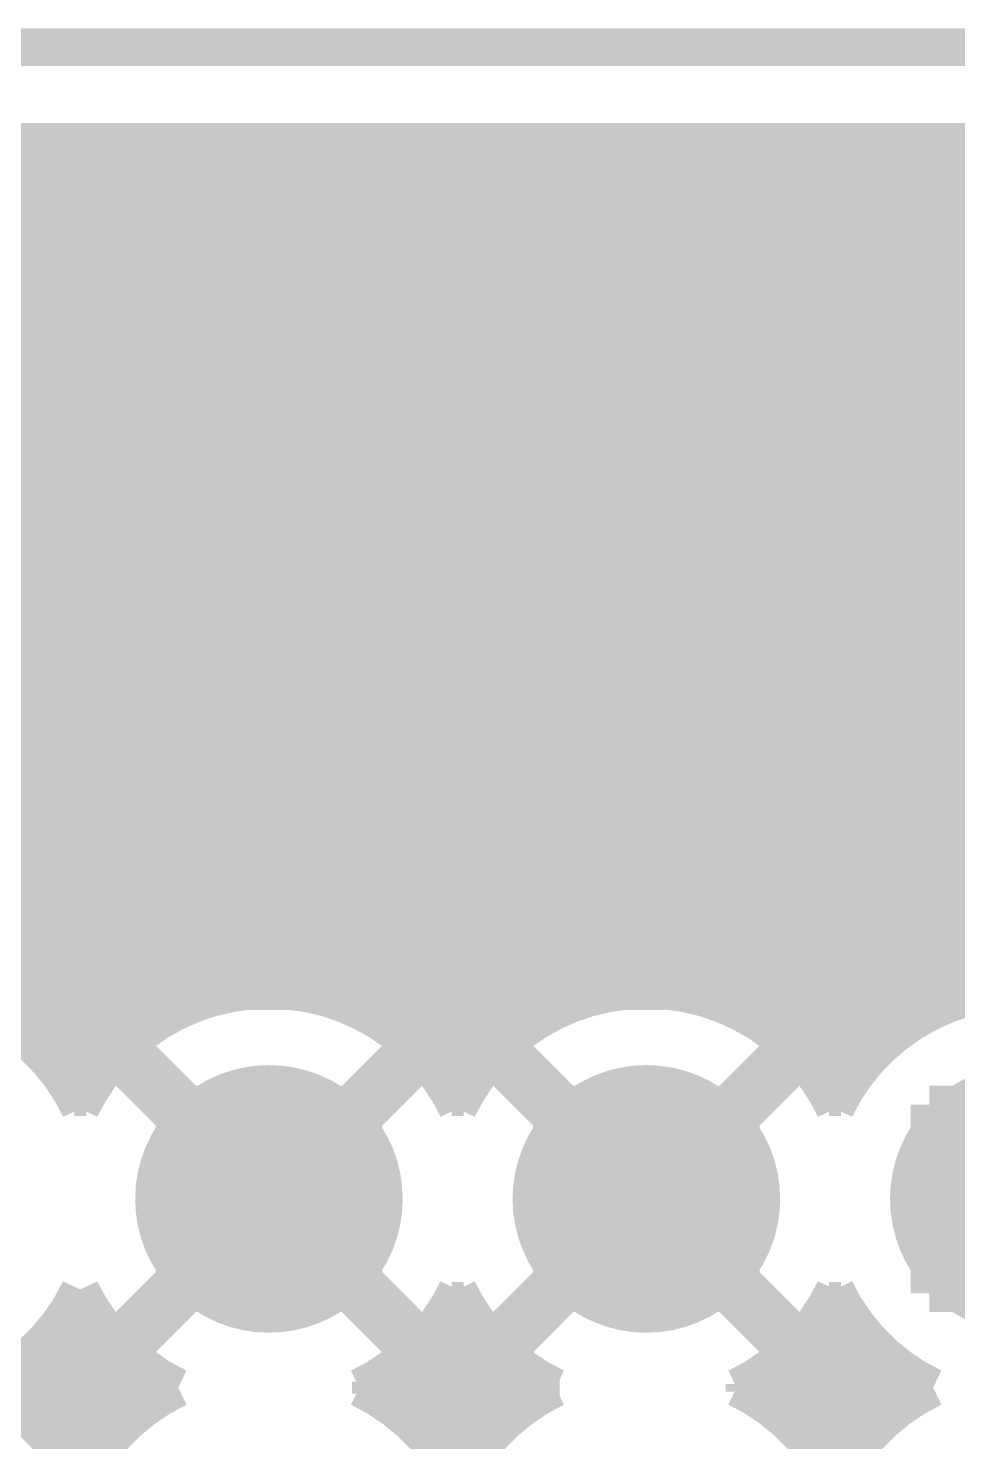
# Model space of a CAD drawing. Extents: x -5 to 157, y -120 to 103.
# Drawn here: x 69.5 to 75.76, y 93.62 to 103.13 of the extents above; entities that cross this region are included whole.
import ezdxf

# ---------------------------------------------------------------- set-up
doc = ezdxf.new("R2010")
doc.units = 0
doc.header["$MEASUREMENT"] = 0
doc.layers.get('0').update_dxf_attribs({"linetype": 'CONTINUOUS'})
for name, color, linetype in [('22-304-2_BOT', 7, 'CONTINUOUS'), ('22-304-2_DRD', 7, 'CONTINUOUS'), ('22-304-2_DRL', 2, 'CONTINUOUS'), ('22-304-2_IN1', 4, 'CONTINUOUS'), ('22-304-2_IN2', 3, 'CONTINUOUS'), ('22-304-2_SMB', 5, 'CONTINUOUS'), ('22-304-2_SMT', 10, 'CONTINUOUS'), ('22-304-2_SST', 11, 'CONTINUOUS'), ('22-304-2_TOP', 13, 'CONTINUOUS'), ('THRUHOLE_TAP', 7, 'CONTINUOUS')]:
    doc.layers.add(name, color=color, linetype=linetype)

# ---------------------------------------------------------------- blocks, each defined once
blk = doc.blocks.new('ROUND_6')
at = {"const_width": 0.90043}
blk.add_lwpolyline([(-0.450214, 0, 1), (0.450214, 0, 1)], format="xyb", close=True, dxfattribs=at)
blk = doc.blocks.new('ROUND_16')
at = {"const_width": 0.54991}
blk.add_lwpolyline([(-0.274954, 0, 1), (0.274954, 0, 1)], format="xyb", close=True, dxfattribs=at)

msp = doc.modelspace()

# ---------------------------------------------------------------- linework, layer by layer
at = {"layer": '22-304-2_BOT'}
for points, const_width in [([(82.17662, 102.3366), (35.9156, 102.3366)], 0.254), ([(82.1817, 102.362), (35.941, 102.362)], 0.254), ([(69.5198, 102.362), (69.5198, 99.441)], 0.254), ([(69.7484, 102.362), (69.7484, 99.441)], 0.254), ([(69.977, 102.362), (69.977, 99.441)], 0.254), ([(70.2056, 102.362), (70.2056, 99.441)], 0.254), ([(70.4342, 102.362), (70.4342, 99.441)], 0.254), ([(70.6628, 102.362), (70.6628, 99.441)], 0.254), ([(70.8914, 102.362), (70.8914, 99.441)], 0.254), ([(71.12, 102.362), (71.12, 99.441)], 0.254), ([(71.3486, 102.362), (71.3486, 99.441)], 0.254), ([(71.5772, 102.362), (71.5772, 99.441)], 0.254), ([(71.8058, 102.362), (71.8058, 99.441)], 0.254), ([(72.0344, 102.362), (72.0344, 99.441)], 0.254), ([(72.263, 102.362), (72.263, 99.441)], 0.254), ([(72.4916, 102.362), (72.4916, 99.441)], 0.254), ([(72.7202, 102.362), (72.7202, 99.441)], 0.254), ([(72.9488, 102.362), (72.9488, 99.441)], 0.254), ([(73.1774, 102.362), (73.1774, 99.441)], 0.254), ([(73.406, 102.362), (73.406, 99.441)], 0.254), ([(73.6346, 102.362), (73.6346, 99.441)], 0.254), ([(73.8632, 102.362), (73.8632, 99.441)], 0.254), ([(74.0918, 102.362), (74.0918, 99.441)], 0.254), ([(74.3204, 102.362), (74.3204, 99.441)], 0.254), ([(74.549, 102.362), (74.549, 99.441)], 0.254), ([(74.7776, 102.362), (74.7776, 99.441)], 0.254), ([(75.0062, 102.362), (75.0062, 99.441)], 0.254), ([(75.2348, 102.362), (75.2348, 99.441)], 0.254), ([(75.4634, 102.362), (75.4634, 99.441)], 0.254), ([(75.692, 102.362), (75.692, 99.441)], 0.254), ([(82.169, 102.108), (35.687, 102.108)], 0.254), ([(82.169, 101.8794), (35.4584, 101.8794)], 0.254), ([(82.169, 101.6508), (35.2298, 101.6508)], 0.254), ([(82.169, 101.4222), (35.0012, 101.4222)], 0.254), ([(82.169, 101.1936), (34.7726, 101.1936)], 0.254), ([(82.169, 100.965), (34.544, 100.965)], 0.254), ([(82.169, 100.7364), (34.3154, 100.7364)], 0.254), ([(79.79664, 100.5078), (34.0868, 100.5078)], 0.254), ([(79.60614, 100.2792), (51.23942, 100.2792)], 0.254), ([(79.51216, 100.0506), (51.46802, 100.0506)], 0.254), ([(77.724, 99.06), (77.47, 98.806), (51.816, 98.806), (50.8, 99.822), (43.307, 99.822), (41.6814, 98.1964), (41.275, 98.1964)], 0.254), ([(44.45, 98.1964), (44.45, 98.298), (44.831, 98.298), (45.847, 99.314), (50.292, 99.314), (51.308, 98.298), (78.867, 98.298), (80.391, 99.822)], 0.254), ([(77.23124, 99.822), (51.69662, 99.822)], 0.254), ([(76.98994, 99.5934), (51.92522, 99.5934)], 0.254), ([(76.90104, 99.441), (52.07762, 99.441)], 0.254), ([(49.53, 98.1964), (49.9364, 97.79), (81.153, 97.79)], 0.254), ([(80.58912, 97.0788), (47.9806, 97.0788)], 0.254), ([(80.5053, 97.155), (49.9364, 97.155)], 0.254), ([(69.5198, 97.155), (69.5198, 96.29902)], 0.254), ([(69.7484, 97.155), (69.7484, 96.03486)], 0.254), ([(69.977, 97.155), (69.977, 96.07296)], 0.254), ([(70.2056, 97.155), (70.2056, 96.31934)], 0.254), ([(70.4342, 97.155), (70.4342, 96.47936)], 0.254), ([(70.6628, 97.155), (70.6628, 96.58096)], 0.254), ([(70.8914, 97.155), (70.8914, 96.63938)], 0.254), ([(71.12, 97.155), (71.12, 96.65716)], 0.254), ([(71.3486, 97.155), (71.3486, 96.63938)], 0.254), ([(71.5772, 97.155), (71.5772, 96.58096)], 0.254), ([(71.8058, 97.155), (71.8058, 96.47936)], 0.254), ([(72.0344, 97.155), (72.0344, 96.31934)], 0.254), ([(72.263, 97.155), (72.263, 96.07296)], 0.254), ([(72.4916, 97.155), (72.4916, 96.03486)], 0.254), ([(72.7202, 97.155), (72.7202, 96.29902)], 0.254), ([(72.9488, 97.155), (72.9488, 96.46412)], 0.254), ([(73.1774, 97.155), (73.1774, 96.57334)], 0.254), ([(73.406, 97.155), (73.406, 96.6343)], 0.254), ([(73.6346, 97.155), (73.6346, 96.65716)], 0.254), ([(73.8632, 97.155), (73.8632, 96.64192)], 0.254), ([(74.0918, 97.155), (74.0918, 96.58858)], 0.254), ([(74.3204, 97.155), (74.3204, 96.49206)], 0.254), ([(74.549, 97.155), (74.549, 96.3422)], 0.254), ([(74.7776, 97.155), (74.7776, 96.10598)], 0.254), ([(75.0062, 97.155), (75.0062, 95.99676)], 0.254), ([(75.2348, 97.155), (75.2348, 96.27362)], 0.254), ([(75.4634, 97.155), (75.4634, 96.44888)], 0.254), ([(75.692, 97.155), (75.692, 96.56318)], 0.254), ([(82.169, 96.8502), (47.9806, 96.8502)], 0.254), ([(70.8025, 96.6216), (68.8975, 96.6216)], 0.254), ([(73.3425, 96.6216), (71.4375, 96.6216)], 0.254), ([(75.8825, 96.6216), (73.9775, 96.6216)], 0.254), ([(70.29704, 96.393), (69.40296, 96.393)], 0.254), ([(72.83704, 96.393), (71.94296, 96.393)], 0.254), ([(75.37704, 96.393), (74.48296, 96.393)], 0.254), ([(72.71004, 96.19996), (73.66, 95.25)], 0.381), ([(74.60996, 96.19996), (73.66, 95.25)], 0.381), ([(70.04812, 96.1644), (69.64934, 96.1644)], 0.254), ([(72.58812, 96.1644), (72.18934, 96.1644)], 0.254), ([(75.12812, 96.1644), (74.72934, 96.1644)], 0.254), ([(69.89064, 95.9358), (69.80936, 95.9358)], 0.254), ([(72.43064, 95.9358), (72.34936, 95.9358)], 0.254), ([(74.97064, 95.9358), (74.88936, 95.9358)], 0.254), ([(72.71004, 94.30004), (73.66, 95.25)], 0.381), ([(74.60996, 94.30004), (73.66, 95.25)], 0.381), ([(72.43064, 94.5642), (72.34936, 94.5642)], 0.254), ([(74.97064, 94.5642), (74.88936, 94.5642)], 0.254), ([(75.0062, 94.50324), (75.0062, 93.45676)], 0.254), ([(72.263, 94.42704), (72.263, 93.53296)], 0.254), ([(72.4916, 94.46514), (72.4916, 93.49486)], 0.254), ([(72.58812, 94.3356), (72.18934, 94.3356)], 0.254), ([(75.12812, 94.3356), (74.72934, 94.3356)], 0.254), ([(74.7776, 94.39402), (74.7776, 93.56598)], 0.254), ([(75.2348, 94.22384), (75.2348, 93.73362)], 0.254), ([(72.0344, 94.17812), (72.0344, 93.77934)], 0.254), ([(72.7202, 94.20098), (72.7202, 93.75902)], 0.254), ([(74.549, 94.1578), (74.549, 93.8022)], 0.254), ([(72.83704, 94.107), (71.94296, 94.107)], 0.254), ([(72.9488, 94.03334), (72.9488, 93.92412)], 0.254), ([(75.37704, 94.107), (74.48296, 94.107)], 0.254), ([(75.4634, 94.04858), (75.4634, 93.90888)], 0.254), ([(71.8058, 94.02064), (71.8058, 93.93936)], 0.254), ([(74.3204, 94.0054), (74.3204, 93.95206)], 0.254), ([(72.87514, 93.8784), (71.90486, 93.8784)], 0.254), ([(75.41514, 93.8784), (74.44486, 93.8784)], 0.254), ([(72.61098, 93.6498), (72.16902, 93.6498)], 0.254), ([(75.15098, 93.6498), (74.70902, 93.6498)], 0.254)]:
    msp.add_lwpolyline(points, dxfattribs=dict(at, const_width=const_width))
at = {"layer": '22-304-2_BOT', "const_width": 0.254}
for points in [[(69.85, 95.85706, 0.2888822), (68.58, 96.65716)], [(71.12, 96.65716, 0.2888824), (69.85, 95.85706)], [(72.39, 95.85706, 0.2888822), (71.12, 96.65716)], [(73.66, 96.65716, 0.2888824), (72.39, 95.85706)], [(74.93, 95.85706, 0.2888822), (73.66, 96.65716)], [(76.2, 96.65716, 0.2888824), (74.93, 95.85706)], [(71.72706, 93.98, 0.1709832), (72.38901, 94.64087)], [(72.39, 94.6404, 0.1705649), (73.0504, 93.98)], [(74.26706, 93.98, 0.1709832), (74.92901, 94.64087)], [(74.93, 94.6404, 0.1705649), (75.5904, 93.98)], [(72.39, 93.31706, 0.171402), (71.72706, 93.98)], [(73.0504, 93.98, 0.1709838), (72.38901, 93.31753)], [(74.93, 93.31706, 0.171402), (74.26706, 93.98)], [(75.5904, 93.98, 0.1709838), (74.92901, 93.31753)]]:
    msp.add_lwpolyline(points, format="xyb", dxfattribs=at)
at = {"layer": '22-304-2_DRD', "const_width": 0.254}
for points in [[(44.99864, -115.99926), (44.99864, 25.99944), (48.00092, 28.99918), (86.79942, 28.99918), (89.79916, 25.99944), (89.79916, -31.0007), (92.7989, -34.00044), (136.79932, -34.00044), (139.79906, -31.0007), (139.79906, 58.0009), (136.79932, 61.00064), (115.30076, 61.00064), (107.29976, 68.9991), (107.29976, 94.99854), (99.29876, 102.99954), (35.49904, 102.99954), (27.50058, 94.99854), (27.50058, 68.9991), (19.49958, 61.00064), (-1.99898, 61.00064), (-4.99872, 58.0009), (-4.99872, -2.99974), (18.00098, -25.99944), (18.00098, -115.99926)], [(70.485, 95.885), (70.485, 94.615)], [(71.755, 95.885), (70.485, 95.885)], [(71.755, 95.885), (70.485, 94.615)], [(71.755, 94.615), (70.485, 95.885)], [(71.755, 94.615), (71.755, 95.885)], [(73.025, 95.885), (73.025, 94.615)], [(74.295, 95.885), (73.025, 95.885)], [(74.295, 95.885), (73.025, 94.615)], [(74.295, 94.615), (73.025, 95.885)], [(74.295, 94.615), (74.295, 95.885)], [(75.565, 95.885), (75.565, 94.615)], [(76.835, 95.885), (75.565, 95.885)], [(76.835, 95.885), (75.565, 94.615)], [(76.835, 94.615), (75.565, 95.885)], [(70.485, 94.615), (71.755, 94.615)], [(73.025, 94.615), (74.295, 94.615)], [(75.565, 94.615), (76.835, 94.615)]]:
    msp.add_lwpolyline(points, dxfattribs=at)
at = {"layer": '22-304-2_DRL', "const_width": 0.254}
msp.add_lwpolyline([(44.99864, -115.99926), (44.99864, 25.99944), (48.00092, 28.99918), (86.79942, 28.99918), (89.79916, 25.99944), (89.79916, -31.0007), (92.7989, -34.00044), (136.79932, -34.00044), (139.79906, -31.0007), (139.79906, 58.0009), (136.79932, 61.00064), (115.30076, 61.00064), (107.29976, 68.9991), (107.29976, 94.99854), (99.29876, 102.99954), (35.49904, 102.99954), (27.50058, 94.99854), (27.50058, 68.9991), (19.49958, 61.00064), (-1.99898, 61.00064), (-4.99872, 58.0009), (-4.99872, -2.99974), (18.00098, -25.99944), (18.00098, -115.99926)], dxfattribs=at)
at = {"layer": '22-304-2_IN1'}
for points, const_width in [([(82.296, 102.362), (36.068, 102.362), (28.702, 94.996), (28.702, 68.326), (20.574, 60.198), (-1.778, 60.198), (-4.191, 57.785), (-4.191, -2.667), (18.669, -25.527)], 0.254), ([(69.4182, 102.362), (69.4182, 96.3803)], 0.254), ([(69.6468, 102.362), (69.6468, 96.16948)], 0.254), ([(69.8754, 102.362), (69.8754, 95.90786)], 0.254), ([(70.104, 102.362), (70.104, 96.22536)], 0.254), ([(70.3326, 102.362), (70.3326, 96.41586)], 0.254), ([(70.5612, 102.362), (70.5612, 96.54286)], 0.254), ([(70.7898, 102.362), (70.7898, 96.61906)], 0.254), ([(71.0184, 102.362), (71.0184, 96.65462)], 0.254), ([(71.247, 102.362), (71.247, 96.65208)], 0.254), ([(71.4756, 102.362), (71.4756, 96.61144)], 0.254), ([(71.7042, 102.362), (71.7042, 96.53016)], 0.254), ([(71.9328, 102.362), (71.9328, 96.39808)], 0.254), ([(72.1614, 102.362), (72.1614, 96.19742)], 0.254), ([(72.39, 102.362), (72.39, 95.85706)], 0.254), ([(72.6186, 102.362), (72.6186, 96.19742)], 0.254), ([(72.8472, 102.362), (72.8472, 96.39808)], 0.254), ([(73.0758, 102.362), (73.0758, 96.53016)], 0.254), ([(73.3044, 102.362), (73.3044, 96.61144)], 0.254), ([(73.533, 102.362), (73.533, 96.65208)], 0.254), ([(73.7616, 102.362), (73.7616, 96.65462)], 0.254), ([(73.9902, 102.362), (73.9902, 96.61906)], 0.254), ([(74.2188, 102.362), (74.2188, 96.54286)], 0.254), ([(74.4474, 102.362), (74.4474, 96.41586)], 0.254), ([(74.676, 102.362), (74.676, 96.22536)], 0.254), ([(74.9046, 102.362), (74.9046, 95.90786)], 0.254), ([(75.1332, 102.362), (75.1332, 96.16948)], 0.254), ([(75.3618, 102.362), (75.3618, 96.3803)], 0.254), ([(75.5904, 102.362), (75.5904, 96.52)], 0.254), ([(75.819, 102.362), (75.819, 96.60382)], 0.254), ([(82.296, 102.235), (35.941, 102.235)], 0.254), ([(82.296, 102.0064), (35.7124, 102.0064)], 0.254), ([(82.296, 101.7778), (35.4838, 101.7778)], 0.254), ([(82.296, 101.5492), (35.2552, 101.5492)], 0.254), ([(82.296, 101.3206), (35.0266, 101.3206)], 0.254), ([(82.296, 101.092), (34.798, 101.092)], 0.254), ([(82.296, 100.8634), (34.5694, 100.8634)], 0.254), ([(79.98714, 100.6348), (34.3408, 100.6348)], 0.254), ([(79.69504, 100.4062), (34.1122, 100.4062)], 0.254), ([(79.55534, 100.1776), (33.8836, 100.1776)], 0.254), ([(77.54112, 99.949), (33.655, 99.949)], 0.254), ([(77.1017, 99.7204), (33.4264, 99.7204)], 0.254), ([(76.92644, 99.4918), (33.1978, 99.4918)], 0.254), ([(76.84008, 99.2632), (32.9692, 99.2632)], 0.254), ([(76.81722, 99.0346), (32.7406, 99.0346)], 0.254), ([(76.85278, 98.806), (32.512, 98.806)], 0.254), ([(76.95438, 98.5774), (32.2834, 98.5774)], 0.254), ([(77.16012, 98.3488), (32.0548, 98.3488)], 0.254), ([(80.30718, 98.1202), (48.64608, 98.1202)], 0.254), ([(80.2513, 97.8916), (48.84928, 97.8916)], 0.254), ([(80.25384, 97.663), (48.95342, 97.663)], 0.254), ([(80.31734, 97.4344), (48.98898, 97.4344)], 0.254), ([(80.45704, 97.2058), (48.96612, 97.2058)], 0.254), ([(80.74914, 96.9772), (48.87976, 96.9772)], 0.254), ([(82.296, 96.7486), (48.7045, 96.7486)], 0.254), ([(70.5104, 96.52), (69.18706, 96.52)], 0.254), ([(73.0504, 96.52), (71.72706, 96.52)], 0.254), ([(75.5904, 96.52), (74.26706, 96.52)], 0.254), ([(70.17258, 96.2914), (69.52742, 96.2914)], 0.254), ([(70.17004, 96.19996), (71.12, 95.25)], 0.381), ([(72.06996, 96.19996), (71.12, 95.25)], 0.381), ([(72.71258, 96.2914), (72.06742, 96.2914)], 0.254), ([(75.25258, 96.2914), (74.60742, 96.2914)], 0.254), ([(69.96938, 96.0628), (69.72808, 96.0628)], 0.254), ([(72.50938, 96.0628), (72.26808, 96.0628)], 0.254), ([(75.04938, 96.0628), (74.80808, 96.0628)], 0.254), ([(70.17004, 94.30004), (71.12, 95.25)], 0.381), ([(72.06996, 94.30004), (71.12, 95.25)], 0.381), ([(72.39, 94.6404), (72.39, 93.31706)], 0.254), ([(69.8754, 94.59214), (69.8754, 93.36786)], 0.254), ([(69.9516, 94.4626), (69.74586, 94.4626)], 0.254), ([(72.4916, 94.4626), (72.28586, 94.4626)], 0.254), ([(69.6468, 94.33052), (69.6468, 93.62948)], 0.254), ([(70.14464, 94.234), (69.55536, 94.234)], 0.254), ([(70.104, 94.27464), (70.104, 93.68536)], 0.254), ([(72.68464, 94.234), (72.09536, 94.234)], 0.254), ([(72.1614, 94.30258), (72.1614, 93.65742)], 0.254), ([(72.6186, 94.30258), (72.6186, 93.65742)], 0.254), ([(69.4182, 94.11716), (69.4182, 93.8403)], 0.254), ([(70.3326, 94.0816), (70.3326, 93.87586)], 0.254), ([(71.9328, 94.09938), (71.9328, 93.85808)], 0.254), ([(72.8472, 94.09938), (72.8472, 93.85808)], 0.254), ([(70.46214, 94.0054), (69.23786, 94.0054)], 0.254), ([(73.00214, 94.0054), (71.77786, 94.0054)], 0.254), ([(70.20052, 93.7768), (69.49948, 93.7768)], 0.254), ([(72.74052, 93.7768), (72.03948, 93.7768)], 0.254), ([(69.98716, 93.5482), (69.7103, 93.5482)], 0.254), ([(72.52716, 93.5482), (72.2503, 93.5482)], 0.254)]:
    msp.add_lwpolyline(points, dxfattribs=dict(at, const_width=const_width))
at = {"layer": '22-304-2_IN1', "const_width": 0.254}
for points in [[(69.85, 95.85706, 0.2888822), (68.58, 96.65716)], [(71.12, 96.65716, 0.2888824), (69.85, 95.85706)], [(72.39, 95.85706, 0.2888822), (71.12, 96.65716)], [(73.66, 96.65716, 0.2888824), (72.39, 95.85706)], [(74.93, 95.85706, 0.2888822), (73.66, 96.65716)], [(76.2, 96.65716, 0.2888824), (74.93, 95.85706)], [(69.18706, 93.98, 0.1709832), (69.84901, 94.64087)], [(69.85, 94.6404, 0.1705649), (70.5104, 93.98)], [(71.72706, 93.98, 0.1709832), (72.38901, 94.64087)], [(72.39, 94.6404, 0.1705649), (73.0504, 93.98)], [(69.85, 93.31706, 0.171402), (69.18706, 93.98)], [(70.5104, 93.98, 0.1709838), (69.84901, 93.31753)], [(72.39, 93.31706, 0.171402), (71.72706, 93.98)], [(73.0504, 93.98, 0.1709838), (72.38901, 93.31753)]]:
    msp.add_lwpolyline(points, format="xyb", dxfattribs=at)
at = {"layer": '22-304-2_IN2'}
for points, const_width in [([(83.10626, 102.3366), (35.9156, 102.3366)], 0.254), ([(83.13166, 102.362), (35.941, 102.362)], 0.254), ([(69.5198, 102.362), (69.5198, 96.45142)], 0.254), ([(69.7484, 102.362), (69.7484, 96.23298)], 0.254), ([(69.977, 102.362), (69.977, 96.26092)], 0.254), ([(70.2056, 102.362), (70.2056, 96.47174)], 0.254), ([(70.4342, 102.362), (70.4342, 96.61398)], 0.254), ([(70.6628, 102.362), (70.6628, 96.70542)], 0.254), ([(70.8914, 102.362), (70.8914, 96.75876)], 0.254), ([(71.12, 102.362), (71.12, 96.77654)], 0.254), ([(71.3486, 102.362), (71.3486, 96.75876)], 0.254), ([(71.5772, 102.362), (71.5772, 96.70542)], 0.254), ([(71.8058, 102.362), (71.8058, 96.61398)], 0.254), ([(72.0344, 102.362), (72.0344, 96.47174)], 0.254), ([(72.263, 102.362), (72.263, 96.26092)], 0.254), ([(72.4916, 102.362), (72.4916, 96.23298)], 0.254), ([(72.7202, 102.362), (72.7202, 96.45142)], 0.254), ([(72.9488, 102.362), (72.9488, 96.60128)], 0.254), ([(73.1774, 102.362), (73.1774, 96.6978)], 0.254), ([(73.406, 102.362), (73.406, 96.75368)], 0.254), ([(73.6346, 102.362), (73.6346, 96.77654)], 0.254), ([(73.8632, 102.362), (73.8632, 96.7613)], 0.254), ([(74.0918, 102.362), (74.0918, 96.71304)], 0.254), ([(74.3204, 102.362), (74.3204, 96.62668)], 0.254), ([(74.549, 102.362), (74.549, 96.48952)], 0.254), ([(74.7776, 102.362), (74.7776, 96.28886)], 0.254), ([(75.0062, 102.362), (75.0062, 96.19996)], 0.254), ([(75.2348, 102.362), (75.2348, 96.4311)], 0.254), ([(75.4634, 102.362), (75.4634, 96.58604)], 0.254), ([(75.692, 102.362), (75.692, 96.69018)], 0.254), ([(82.92846, 102.108), (35.687, 102.108)], 0.254), ([(82.83194, 101.8794), (35.4584, 101.8794)], 0.254), ([(82.79384, 101.6508), (35.2298, 101.6508)], 0.254), ([(82.80908, 101.4222), (35.0012, 101.4222)], 0.254), ([(82.87766, 101.1936), (34.7726, 101.1936)], 0.254), ([(83.01228, 100.965), (34.544, 100.965)], 0.254), ([(79.92364, 100.7364), (34.3154, 100.7364)], 0.254), ([(79.62646, 100.5078), (34.0868, 100.5078)], 0.254), ([(79.47152, 100.2792), (33.8582, 100.2792)], 0.254), ([(77.45476, 100.0506), (33.6296, 100.0506)], 0.254), ([(77.03566, 99.822), (33.401, 99.822)], 0.254), ([(76.8477, 99.5934), (33.1724, 99.5934)], 0.254), ([(76.74356, 99.3648), (32.9438, 99.3648)], 0.254), ([(76.70038, 99.1362), (32.7152, 99.1362)], 0.254), ([(76.708, 98.9076), (32.4866, 98.9076)], 0.254), ([(76.7715, 98.679), (32.258, 98.679)], 0.254), ([(76.8985, 98.4504), (32.0294, 98.4504)], 0.254), ([(77.13218, 98.2218), (31.8008, 98.2218)], 0.254), ([(80.14716, 97.9932), (31.5722, 97.9932)], 0.254), ([(80.12684, 97.7646), (31.3436, 97.7646)], 0.254), ([(80.15732, 97.536), (31.115, 97.536)], 0.254), ([(80.24622, 97.3074), (30.8864, 97.3074)], 0.254), ([(80.41386, 97.0788), (30.6578, 97.0788)], 0.254), ([(80.74152, 96.8502), (30.4292, 96.8502)], 0.254), ([(70.44944, 96.6216), (69.25056, 96.6216)], 0.254), ([(72.98944, 96.6216), (71.79056, 96.6216)], 0.254), ([(75.52944, 96.6216), (74.33056, 96.6216)], 0.254), ([(70.10654, 96.393), (69.59092, 96.393)], 0.254), ([(72.64654, 96.393), (72.13092, 96.393)], 0.254), ([(72.62622, 96.28378), (73.66, 95.25)], 0.381), ([(74.69378, 96.28378), (73.66, 95.25)], 0.381), ([(75.18654, 96.393), (74.67092, 96.393)], 0.254), ([(69.89826, 96.1644), (69.80174, 96.1644)], 0.254), ([(72.43826, 96.1644), (72.34174, 96.1644)], 0.254), ([(74.97826, 96.1644), (74.88174, 96.1644)], 0.254), ([(72.62622, 94.21622), (73.66, 95.25)], 0.381), ([(74.69378, 94.21622), (73.66, 95.25)], 0.381), ([(72.43826, 94.3356), (72.34174, 94.3356)], 0.254), ([(74.97826, 94.3356), (74.88174, 94.3356)], 0.254), ([(72.263, 94.23654), (72.263, 93.72092)], 0.254), ([(72.4916, 94.26702), (72.4916, 93.69298)], 0.254), ([(75.0062, 94.2975), (75.0062, 93.65996)], 0.254), ([(74.7776, 94.2086), (74.7776, 93.74886)], 0.254), ([(72.0344, 94.02826), (72.0344, 93.93174)], 0.254), ([(72.64654, 94.107), (72.13092, 94.107)], 0.254), ([(72.7202, 94.04604), (72.7202, 93.91142)], 0.254), ([(75.18654, 94.107), (74.67092, 94.107)], 0.254), ([(75.2348, 94.06636), (75.2348, 93.8911)], 0.254), ([(74.549, 94.00794), (74.549, 93.94952)], 0.254), ([(72.67702, 93.8784), (72.10298, 93.8784)], 0.254), ([(75.21702, 93.8784), (74.64298, 93.8784)], 0.254), ([(72.45604, 93.6498), (72.32142, 93.6498)], 0.254), ([(74.99604, 93.6498), (74.86142, 93.6498)], 0.254)]:
    msp.add_lwpolyline(points, dxfattribs=dict(at, const_width=const_width))
at = {"layer": '22-304-2_IN2', "const_width": 0.254}
for points in [[(69.85, 96.09582, 0.2508876), (68.58, 96.77588)], [(71.12, 96.77654, 0.2508879), (69.84945, 96.09618)], [(72.39, 96.09582, 0.2508876), (71.12, 96.77588)], [(73.66, 96.77654, 0.2508879), (72.38945, 96.09618)], [(74.93, 96.09582, 0.2508876), (73.66, 96.77588)], [(76.2, 96.77654, 0.2508879), (74.92945, 96.09618)], [(71.96582, 93.98, 0.0989031), (72.38883, 94.40242)], [(72.39, 94.40164, 0.0985538), (72.81164, 93.98)], [(74.50582, 93.98, 0.0989031), (74.92883, 94.40242)], [(74.93, 94.40164, 0.0985538), (75.35164, 93.98)], [(72.39, 93.55582, 0.0992526), (71.96582, 93.98)], [(72.81164, 93.98, 0.0989033), (72.38883, 93.5566)], [(74.93, 93.55582, 0.0992526), (74.50582, 93.98)], [(75.35164, 93.98, 0.0989033), (74.92883, 93.5566)]]:
    msp.add_lwpolyline(points, format="xyb", dxfattribs=at)
at = {"layer": '22-304-2_SST', "const_width": 0.1524}
for points in [[(54.1655, 97.5995), (80.4545, 97.5995), (80.4545, 90.3605), (69.85, 90.3605), (69.85, 89.535), (81.28, 89.535), (81.28, 98.806), (80.01, 98.806), (80.01, 98.425), (68.58, 98.425), (68.58, 98.806), (66.04, 98.806), (66.04, 98.425), (54.61, 98.425)], [(80.01, 97.155), (54.61, 97.155)], [(70.8025, 95.08998), (70.8025, 95.40748), (70.8025, 95.5675), (71.4375, 95.5675), (71.4375, 95.40748), (71.4375, 95.08998), (71.4375, 94.9325), (70.8025, 94.9325), (70.8025, 95.08998), (71.4375, 95.08998)], [(73.3425, 95.08998), (73.3425, 95.40748), (73.3425, 95.5675), (73.9775, 95.5675), (73.9775, 95.40748), (73.9775, 95.08998), (73.9775, 94.9325), (73.3425, 94.9325), (73.3425, 95.08998), (73.9775, 95.08998)], [(70.8025, 95.40748), (71.4375, 95.40748)], [(73.3425, 95.40748), (73.9775, 95.40748)]]:
    msp.add_lwpolyline(points, dxfattribs=at)
at = {"layer": '22-304-2_TOP'}
for points, const_width in [([(82.17662, 102.3366), (35.9156, 102.3366)], 0.254), ([(82.1817, 102.362), (35.941, 102.362)], 0.254), ([(69.5198, 102.362), (69.5198, 98.298)], 0.254), ([(69.7484, 102.362), (69.7484, 98.298)], 0.254), ([(69.977, 102.362), (69.977, 98.298)], 0.254), ([(70.2056, 102.362), (70.2056, 98.298)], 0.254), ([(70.4342, 102.362), (70.4342, 98.298)], 0.254), ([(70.6628, 102.362), (70.6628, 98.298)], 0.254), ([(70.8914, 102.362), (70.8914, 98.298)], 0.254), ([(71.12, 102.362), (71.12, 98.298)], 0.254), ([(71.3486, 102.362), (71.3486, 98.298)], 0.254), ([(71.5772, 102.362), (71.5772, 98.298)], 0.254), ([(71.8058, 102.362), (71.8058, 98.298)], 0.254), ([(72.0344, 102.362), (72.0344, 98.298)], 0.254), ([(72.263, 102.362), (72.263, 98.298)], 0.254), ([(72.4916, 102.362), (72.4916, 98.298)], 0.254), ([(72.7202, 102.362), (72.7202, 98.298)], 0.254), ([(72.9488, 102.362), (72.9488, 98.298)], 0.254), ([(73.1774, 102.362), (73.1774, 98.298)], 0.254), ([(73.406, 102.362), (73.406, 98.298)], 0.254), ([(73.6346, 102.362), (73.6346, 98.298)], 0.254), ([(73.8632, 102.362), (73.8632, 98.298)], 0.254), ([(74.0918, 102.362), (74.0918, 98.298)], 0.254), ([(74.3204, 102.362), (74.3204, 98.298)], 0.254), ([(74.549, 102.362), (74.549, 98.298)], 0.254), ([(74.7776, 102.362), (74.7776, 98.298)], 0.254), ([(75.0062, 102.362), (75.0062, 98.298)], 0.254), ([(75.2348, 102.362), (75.2348, 98.298)], 0.254), ([(75.4634, 102.362), (75.4634, 98.298)], 0.254), ([(75.692, 102.362), (75.692, 98.298)], 0.254), ([(82.169, 102.108), (35.687, 102.108)], 0.254), ([(82.169, 101.8794), (35.4584, 101.8794)], 0.254), ([(82.169, 101.6508), (35.2298, 101.6508)], 0.254), ([(82.169, 101.4222), (35.0012, 101.4222)], 0.254), ([(82.169, 101.1936), (34.7726, 101.1936)], 0.254), ([(82.169, 100.965), (34.544, 100.965)], 0.254), ([(82.169, 100.7364), (34.3154, 100.7364)], 0.254), ([(79.79664, 100.5078), (34.0868, 100.5078)], 0.254), ([(79.60614, 100.2792), (33.8582, 100.2792)], 0.254), ([(79.51216, 100.0506), (33.6296, 100.0506)], 0.254), ([(77.23124, 99.822), (33.401, 99.822)], 0.254), ([(76.98994, 99.5934), (33.1724, 99.5934)], 0.254), ([(76.86802, 99.3648), (32.9438, 99.3648)], 0.254), ([(76.81976, 99.1362), (32.7152, 99.1362)], 0.254), ([(76.82992, 98.9076), (32.4866, 98.9076)], 0.254), ([(76.90104, 98.679), (32.258, 98.679)], 0.254), ([(77.0509, 98.4504), (32.0294, 98.4504)], 0.254), ([(77.23124, 98.298), (56.896, 98.298)], 0.254), ([(76.2, 92.71), (77.343, 92.71), (78.232, 93.599), (78.232, 96.266), (77.343, 97.155), (56.896, 97.155), (55.753, 96.012), (55.753, 93.726), (56.769, 92.71), (58.42, 92.71)], 1.27), ([(72.71004, 94.30004), (73.66, 95.25)], 0.381), ([(74.60996, 94.30004), (73.66, 95.25)], 0.381), ([(72.43064, 94.5642), (72.34936, 94.5642)], 0.254), ([(74.97064, 94.5642), (74.88936, 94.5642)], 0.254), ([(75.0062, 94.50324), (75.0062, 93.45676)], 0.254), ([(72.263, 94.42704), (72.263, 93.53296)], 0.254), ([(72.4916, 94.46514), (72.4916, 93.49486)], 0.254), ([(72.58812, 94.3356), (72.18934, 94.3356)], 0.254), ([(75.12812, 94.3356), (74.72934, 94.3356)], 0.254), ([(74.7776, 94.39402), (74.7776, 93.56598)], 0.254), ([(75.2348, 94.22384), (75.2348, 93.73362)], 0.254), ([(72.0344, 94.17812), (72.0344, 93.77934)], 0.254), ([(72.7202, 94.20098), (72.7202, 93.75902)], 0.254), ([(74.549, 94.1578), (74.549, 93.8022)], 0.254), ([(72.83704, 94.107), (71.94296, 94.107)], 0.254), ([(72.9488, 94.03334), (72.9488, 93.92412)], 0.254), ([(75.37704, 94.107), (74.48296, 94.107)], 0.254), ([(75.4634, 94.04858), (75.4634, 93.90888)], 0.254), ([(71.8058, 94.02064), (71.8058, 93.93936)], 0.254), ([(74.3204, 94.0054), (74.3204, 93.95206)], 0.254), ([(72.87514, 93.8784), (71.90486, 93.8784)], 0.254), ([(75.41514, 93.8784), (74.44486, 93.8784)], 0.254), ([(72.61098, 93.6498), (72.16902, 93.6498)], 0.254), ([(75.15098, 93.6498), (74.70902, 93.6498)], 0.254)]:
    msp.add_lwpolyline(points, dxfattribs=dict(at, const_width=const_width))
at = {"layer": '22-304-2_TOP', "const_width": 0.254}
for points in [[(71.72706, 93.98, 0.1709832), (72.38901, 94.64087)], [(72.39, 94.6404, 0.1705649), (73.0504, 93.98)], [(74.26706, 93.98, 0.1709832), (74.92901, 94.64087)], [(74.93, 94.6404, 0.1705649), (75.5904, 93.98)], [(72.39, 93.31706, 0.171402), (71.72706, 93.98)], [(73.0504, 93.98, 0.1709838), (72.38901, 93.31753)], [(74.93, 93.31706, 0.171402), (74.26706, 93.98)], [(75.5904, 93.98, 0.1709838), (74.92901, 93.31753)]]:
    msp.add_lwpolyline(points, format="xyb", dxfattribs=at)

# ---------------------------------------------------------------- block references
at = {"layer": '22-304-2_BOT'}
for p in [(71.12, 95.25), (73.66, 95.25), (76.2, 95.25)]:
    msp.add_blockref('ROUND_6', p, dxfattribs=at)
at = {"layer": '22-304-2_DRL'}
for p in [(71.12, 95.25), (73.66, 95.25), (76.2, 95.25)]:
    msp.add_blockref('ROUND_16', p, dxfattribs=at)
at = {"layer": '22-304-2_IN1'}
for p in [(71.12, 95.25), (73.66, 95.25), (76.2, 95.25)]:
    msp.add_blockref('ROUND_6', p, dxfattribs=at)
at = {"layer": '22-304-2_IN2'}
for p in [(71.12, 95.25), (73.66, 95.25), (76.2, 95.25)]:
    msp.add_blockref('ROUND_6', p, dxfattribs=at)
at = {"layer": '22-304-2_SMB'}
for p in [(71.12, 95.25), (73.66, 95.25), (76.2, 95.25)]:
    msp.add_blockref('ROUND_6', p, dxfattribs=at)
at = {"layer": '22-304-2_SMT'}
for p in [(71.12, 95.25), (73.66, 95.25), (76.2, 95.25)]:
    msp.add_blockref('ROUND_6', p, dxfattribs=at)
at = {"layer": '22-304-2_TOP'}
for p in [(71.12, 95.25), (73.66, 95.25), (76.2, 95.25)]:
    msp.add_blockref('ROUND_6', p, dxfattribs=at)
at = {"layer": 'THRUHOLE_TAP'}
for p in [(71.12, 95.25), (73.66, 95.25), (76.2, 95.25)]:
    msp.add_blockref('ROUND_16', p, dxfattribs=at)

doc.saveas('drawing.dxf')
